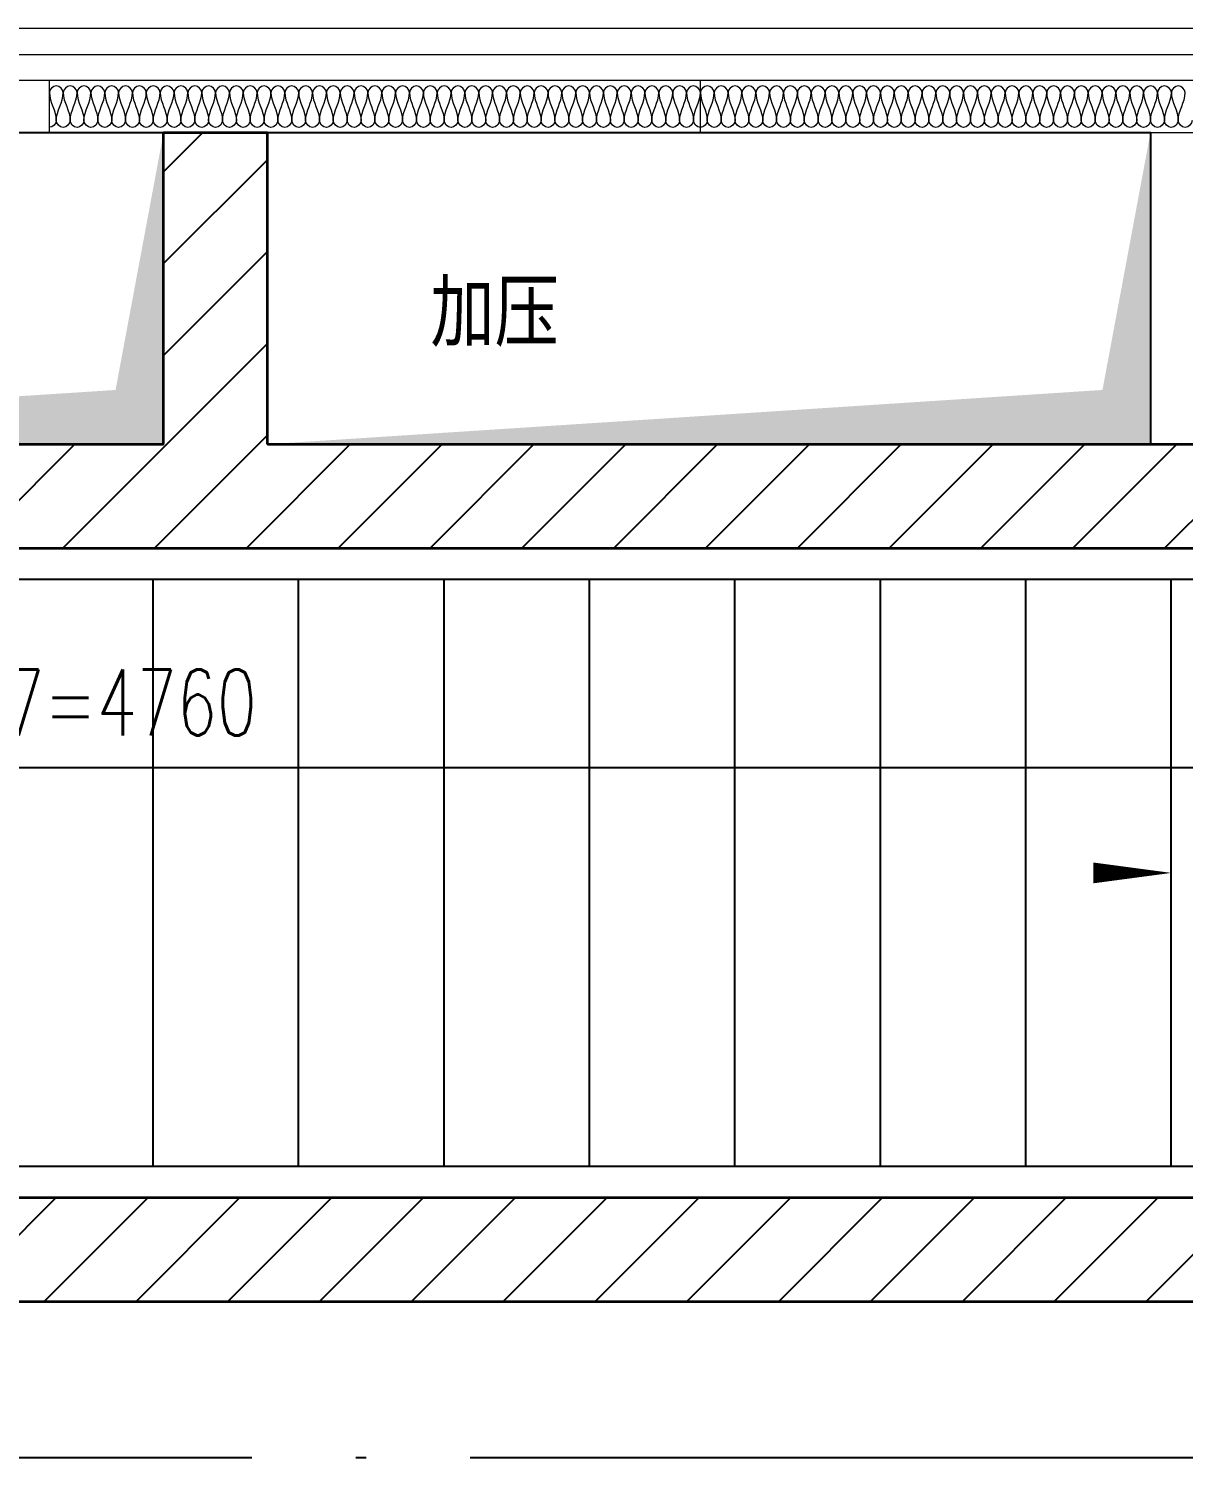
# Model space of a CAD drawing. Header units: millimetres. Extents: x 434053 to 1059003, y -2417481 to 936527.
# Drawn here: x 535216 to 537439, y -1764135 to -1761385 of the extents above; entities that cross this region are included whole.
import ezdxf

# ---------------------------------------------------------------- set-up
doc = ezdxf.new("R2010")
doc.units = ezdxf.units.MM
doc.header["$LTSCALE"] = 1000
doc.header["$MEASUREMENT"] = 0
doc.linetypes.add('DOTE', pattern=[2.42, 2, -0.2, 0.02, -0.2])
doc.layers.get('Defpoints').update_dxf_attribs({"color": 6})
for name, color, linetype in [('A-ANNO-DIMS', 3, 'Continuous'), ('A-ANNO-SYMB', 3, 'Continuous'), ('A-AXIS', 16, 'DOTE'), ('A-WALL-PATT', 8, 'Continuous'), ('STAIR', 2, 'Continuous'), ('建筑-楼板开洞', 251, 'Continuous')]:
    doc.layers.add(name, color=color, linetype=linetype)
for name, color, linetype, lineweight in [('A-ANNO-TEXT', 7, 'Continuous', 25), ('A-DETL-0001', 4, 'Continuous', 15), ('A-WALL', 5, 'Continuous', 35)]:
    doc.layers.add(name, color=color, linetype=linetype, lineweight=lineweight)
doc.styles.add('_TCH_DIM_T3', font='SIMPLEX', dxfattribs={"width": 0.705882, "bigfont": 'GBCBIG'})
doc.styles.add('TITXV', font='', dxfattribs={"width": 0.8})
doc.styles.get('TITXV').set_extended_font_data('SimSun')
doc.dimstyles.new('_TCH_ARCH&&50', dxfattribs={"dimtxt": 127.5, "dimasz": 50, "dimexe": 125, "dimexo": 150, "dimgap": 61.25, "dimtad": 1, "dimdec": 0, "dimzin": 0, "dimdsep": 46, "dimtxsty": '_TCH_DIM_T3', "dimblk": 'ARCHTICK', "dimcen": 0.09, "dimclrt": 7, "dimazin": 2, "dimtfac": 1, "dimtdec": 0, "dimtix": 1, "dimtmove": 2, "dimatfit": 3, "dimfxl": 1, "dimtolj": 1, "dimtzin": 0, "dimarcsym": 0})
pattern_1 = [(45, (-1713816.56, -1462893.01), (-88.388383, 88.388383), [])]

# ---------------------------------------------------------------- blocks, each defined once
blk = doc.blocks.new('gdfgsdfgfgfgh')
at = {"layer": 'A-AXIS'}
blk.add_line((1100, 750), (10800, 750), dxfattribs=at)
blk = doc.blocks.new('nadgsfg')
at = {"layer": 'A-DETL-0001'}
for p, q in [((39667.5, 7045.9), (39667.5, 13595.9)), ((39617.5, 12045.9), (39617.5, 7095.9)), ((39467.5, 10065.9), (39467.5, 9965.9)), ((39567.5, 9965.9), (39567.5, 10065.9)), ((39467.5, 9965.9), (39567.5, 9965.9)), ((39467.5, 9965.9), (39467.5, 7145.9)), ((39567.5, 7145.9), (39567.5, 9965.9)), ((39467.5, 8712.6), (39567.5, 8712.6))]:
    blk.add_line(p, q, dxfattribs=at)
for points in [[(39490.8, 9952.6), (39484.5, 9952.6), (39477.5, 9959.3), (39477.5, 9965.9)], [(39544.2, 9965.9), (39525.8, 9965.9), (39509.1, 9952.6), (39490.8, 9952.6)], [(39544.2, 9939.3), (39550.4, 9939.3), (39564.5, 9952.6), (39550.4, 9965.9), (39544.2, 9965.9)], [(39490.8, 9925.9), (39484.5, 9925.9), (39470.4, 9939.3), (39484.5, 9952.6), (39490.8, 9952.6)], [(39490.8, 9952.6), (39509.1, 9952.6), (39525.8, 9939.3), (39544.2, 9939.3)], [(39544.2, 9939.3), (39525.8, 9939.3), (39509.1, 9925.9), (39490.8, 9925.9)], [(39544.2, 9912.6), (39550.4, 9912.6), (39564.5, 9925.9), (39550.4, 9939.3), (39544.2, 9939.3)], [(39490.8, 9899.3), (39484.5, 9899.3), (39470.4, 9912.6), (39484.5, 9925.9), (39490.8, 9925.9)], [(39490.8, 9925.9), (39509.1, 9925.9), (39525.8, 9912.6), (39544.2, 9912.6)], [(39544.2, 9912.6), (39525.8, 9912.6), (39509.1, 9899.3), (39490.8, 9899.3)], [(39544.2, 9885.9), (39550.4, 9885.9), (39564.5, 9899.3), (39550.4, 9912.6), (39544.2, 9912.6)], [(39490.8, 9872.6), (39484.5, 9872.6), (39470.4, 9885.9), (39484.5, 9899.3), (39490.8, 9899.3)], [(39490.8, 9845.9), (39484.5, 9845.9), (39470.4, 9859.3), (39484.5, 9872.6), (39490.8, 9872.6)], [(39490.8, 9899.3), (39509.1, 9899.3), (39525.8, 9885.9), (39544.2, 9885.9)], [(39544.2, 9885.9), (39525.8, 9885.9), (39509.1, 9872.6), (39490.8, 9872.6)], [(39490.8, 9872.6), (39509.1, 9872.6), (39525.8, 9859.3), (39544.2, 9859.3)], [(39544.2, 9859.3), (39550.4, 9859.3), (39564.5, 9872.6), (39550.4, 9885.9), (39544.2, 9885.9)], [(39490.8, 9819.3), (39484.5, 9819.3), (39470.4, 9832.6), (39484.5, 9845.9), (39490.8, 9845.9)], [(39544.2, 9859.3), (39525.8, 9859.3), (39509.1, 9845.9), (39490.8, 9845.9)], [(39490.8, 9845.9), (39509.1, 9845.9), (39525.8, 9832.6), (39544.2, 9832.6)], [(39544.2, 9832.6), (39550.4, 9832.6), (39564.5, 9845.9), (39550.4, 9859.3), (39544.2, 9859.3)], [(39490.8, 9792.6), (39484.5, 9792.6), (39470.4, 9805.9), (39484.5, 9819.3), (39490.8, 9819.3)], [(39544.2, 9832.6), (39525.8, 9832.6), (39509.1, 9819.3), (39490.8, 9819.3)], [(39490.8, 9819.3), (39509.1, 9819.3), (39525.8, 9805.9), (39544.2, 9805.9)], [(39544.2, 9805.9), (39550.4, 9805.9), (39564.5, 9819.3), (39550.4, 9832.6), (39544.2, 9832.6)], [(39490.8, 9765.9), (39484.5, 9765.9), (39470.4, 9779.3), (39484.5, 9792.6), (39490.8, 9792.6)], [(39544.2, 9805.9), (39525.8, 9805.9), (39509.1, 9792.6), (39490.8, 9792.6)], [(39490.8, 9792.6), (39509.1, 9792.6), (39525.8, 9779.3), (39544.2, 9779.3)], [(39544.2, 9779.3), (39550.4, 9779.3), (39564.5, 9792.6), (39550.4, 9805.9), (39544.2, 9805.9)], [(39490.8, 9739.3), (39484.5, 9739.3), (39470.4, 9752.6), (39484.5, 9765.9), (39490.8, 9765.9)], [(39544.2, 9779.3), (39525.8, 9779.3), (39509.1, 9765.9), (39490.8, 9765.9)], [(39490.8, 9765.9), (39509.1, 9765.9), (39525.8, 9752.6), (39544.2, 9752.6)], [(39544.2, 9752.6), (39550.4, 9752.6), (39564.5, 9765.9), (39550.4, 9779.3), (39544.2, 9779.3)], [(39490.8, 9712.6), (39484.5, 9712.6), (39470.4, 9725.9), (39484.5, 9739.3), (39490.8, 9739.3)], [(39544.2, 9752.6), (39525.8, 9752.6), (39509.1, 9739.3), (39490.8, 9739.3)], [(39490.8, 9739.3), (39509.1, 9739.3), (39525.8, 9725.9), (39544.2, 9725.9)], [(39544.2, 9725.9), (39550.4, 9725.9), (39564.5, 9739.3), (39550.4, 9752.6), (39544.2, 9752.6)], [(39490.8, 9685.9), (39484.5, 9685.9), (39470.4, 9699.3), (39484.5, 9712.6), (39490.8, 9712.6)], [(39544.2, 9725.9), (39525.8, 9725.9), (39509.1, 9712.6), (39490.8, 9712.6)], [(39490.8, 9712.6), (39509.1, 9712.6), (39525.8, 9699.3), (39544.2, 9699.3)], [(39544.2, 9699.3), (39550.4, 9699.3), (39564.5, 9712.6), (39550.4, 9725.9), (39544.2, 9725.9)], [(39490.8, 9659.3), (39484.5, 9659.3), (39470.4, 9672.6), (39484.5, 9685.9), (39490.8, 9685.9)], [(39544.2, 9699.3), (39525.8, 9699.3), (39509.1, 9685.9), (39490.8, 9685.9)], [(39490.8, 9685.9), (39509.1, 9685.9), (39525.8, 9672.6), (39544.2, 9672.6)], [(39544.2, 9672.6), (39550.4, 9672.6), (39564.5, 9685.9), (39550.4, 9699.3), (39544.2, 9699.3)], [(39490.8, 9632.6), (39484.5, 9632.6), (39470.4, 9645.9), (39484.5, 9659.3), (39490.8, 9659.3)], [(39544.2, 9672.6), (39525.8, 9672.6), (39509.1, 9659.3), (39490.8, 9659.3)], [(39490.8, 9659.3), (39509.1, 9659.3), (39525.8, 9645.9), (39544.2, 9645.9)], [(39544.2, 9645.9), (39550.4, 9645.9), (39564.5, 9659.3), (39550.4, 9672.6), (39544.2, 9672.6)], [(39490.8, 9605.9), (39484.5, 9605.9), (39470.4, 9619.3), (39484.5, 9632.6), (39490.8, 9632.6)], [(39544.2, 9645.9), (39525.8, 9645.9), (39509.1, 9632.6), (39490.8, 9632.6)], [(39490.8, 9632.6), (39509.1, 9632.6), (39525.8, 9619.3), (39544.2, 9619.3)], [(39544.2, 9619.3), (39550.4, 9619.3), (39564.5, 9632.6), (39550.4, 9645.9), (39544.2, 9645.9)], [(39490.8, 9579.3), (39484.5, 9579.3), (39470.4, 9592.6), (39484.5, 9605.9), (39490.8, 9605.9)], [(39544.2, 9619.3), (39525.8, 9619.3), (39509.1, 9605.9), (39490.8, 9605.9)], [(39490.8, 9605.9), (39509.1, 9605.9), (39525.8, 9592.6), (39544.2, 9592.6)], [(39544.2, 9592.6), (39550.4, 9592.6), (39564.5, 9605.9), (39550.4, 9619.3), (39544.2, 9619.3)], [(39490.8, 9552.6), (39484.5, 9552.6), (39470.4, 9565.9), (39484.5, 9579.3), (39490.8, 9579.3)], [(39544.2, 9592.6), (39525.8, 9592.6), (39509.1, 9579.3), (39490.8, 9579.3)], [(39490.8, 9579.3), (39509.1, 9579.3), (39525.8, 9565.9), (39544.2, 9565.9)], [(39544.2, 9565.9), (39550.4, 9565.9), (39564.5, 9579.3), (39550.4, 9592.6), (39544.2, 9592.6)], [(39490.8, 9525.9), (39484.5, 9525.9), (39470.4, 9539.3), (39484.5, 9552.6), (39490.8, 9552.6)], [(39544.2, 9565.9), (39525.8, 9565.9), (39509.1, 9552.6), (39490.8, 9552.6)], [(39490.8, 9552.6), (39509.1, 9552.6), (39525.8, 9539.3), (39544.2, 9539.3)], [(39544.2, 9539.3), (39550.4, 9539.3), (39564.5, 9552.6), (39550.4, 9565.9), (39544.2, 9565.9)], [(39490.8, 9499.3), (39484.5, 9499.3), (39470.4, 9512.6), (39484.5, 9525.9), (39490.8, 9525.9)], [(39544.2, 9539.3), (39525.8, 9539.3), (39509.1, 9525.9), (39490.8, 9525.9)], [(39490.8, 9525.9), (39509.1, 9525.9), (39525.8, 9512.6), (39544.2, 9512.6)], [(39544.2, 9512.6), (39550.4, 9512.6), (39564.5, 9525.9), (39550.4, 9539.3), (39544.2, 9539.3)], [(39490.8, 9472.6), (39484.5, 9472.6), (39470.4, 9485.9), (39484.5, 9499.3), (39490.8, 9499.3)], [(39544.2, 9512.6), (39525.8, 9512.6), (39509.1, 9499.3), (39490.8, 9499.3)], [(39490.8, 9499.3), (39509.1, 9499.3), (39525.8, 9485.9), (39544.2, 9485.9)], [(39544.2, 9485.9), (39550.4, 9485.9), (39564.5, 9499.3), (39550.4, 9512.6), (39544.2, 9512.6)], [(39490.8, 9445.9), (39484.5, 9445.9), (39470.4, 9459.3), (39484.5, 9472.6), (39490.8, 9472.6)], [(39544.2, 9485.9), (39525.8, 9485.9), (39509.1, 9472.6), (39490.8, 9472.6)], [(39490.8, 9472.6), (39509.1, 9472.6), (39525.8, 9459.3), (39544.2, 9459.3)], [(39544.2, 9459.3), (39550.4, 9459.3), (39564.5, 9472.6), (39550.4, 9485.9), (39544.2, 9485.9)], [(39490.8, 9419.3), (39484.5, 9419.3), (39470.4, 9432.6), (39484.5, 9445.9), (39490.8, 9445.9)], [(39544.2, 9459.3), (39525.8, 9459.3), (39509.1, 9445.9), (39490.8, 9445.9)], [(39490.8, 9445.9), (39509.1, 9445.9), (39525.8, 9432.6), (39544.2, 9432.6)], [(39544.2, 9432.6), (39525.8, 9432.6), (39509.1, 9419.3), (39490.8, 9419.3)], [(39544.2, 9432.6), (39550.4, 9432.6), (39564.5, 9445.9), (39550.4, 9459.3), (39544.2, 9459.3)], [(39544.2, 9405.9), (39550.4, 9405.9), (39564.5, 9419.3), (39550.4, 9432.6), (39544.2, 9432.6)], [(39490.8, 9392.6), (39484.5, 9392.6), (39470.4, 9405.9), (39484.5, 9419.3), (39490.8, 9419.3)], [(39490.8, 9419.3), (39509.1, 9419.3), (39525.8, 9405.9), (39544.2, 9405.9)], [(39544.2, 9405.9), (39525.8, 9405.9), (39509.1, 9392.6), (39490.8, 9392.6)], [(39544.2, 9379.3), (39550.4, 9379.3), (39564.5, 9392.6), (39550.4, 9405.9), (39544.2, 9405.9)], [(39490.8, 9365.9), (39484.5, 9365.9), (39470.4, 9379.3), (39484.5, 9392.6), (39490.8, 9392.6)], [(39490.8, 9392.6), (39509.1, 9392.6), (39525.8, 9379.3), (39544.2, 9379.3)], [(39544.2, 9379.3), (39525.8, 9379.3), (39509.1, 9365.9), (39490.8, 9365.9)], [(39544.2, 9352.6), (39550.4, 9352.6), (39564.5, 9365.9), (39550.4, 9379.3), (39544.2, 9379.3)], [(39490.8, 9339.3), (39484.5, 9339.3), (39470.4, 9352.6), (39484.5, 9365.9), (39490.8, 9365.9)], [(39490.8, 9365.9), (39509.1, 9365.9), (39525.8, 9352.6), (39544.2, 9352.6)], [(39544.2, 9352.6), (39525.8, 9352.6), (39509.1, 9339.3), (39490.8, 9339.3)], [(39544.2, 9325.9), (39550.4, 9325.9), (39564.5, 9339.3), (39550.4, 9352.6), (39544.2, 9352.6)], [(39490.8, 9312.6), (39484.5, 9312.6), (39470.4, 9325.9), (39484.5, 9339.3), (39490.8, 9339.3)], [(39490.8, 9339.3), (39509.1, 9339.3), (39525.8, 9325.9), (39544.2, 9325.9)], [(39544.2, 9325.9), (39525.8, 9325.9), (39509.1, 9312.6), (39490.8, 9312.6)], [(39544.2, 9299.3), (39550.4, 9299.3), (39564.5, 9312.6), (39550.4, 9325.9), (39544.2, 9325.9)], [(39490.8, 9285.9), (39484.5, 9285.9), (39470.4, 9299.3), (39484.5, 9312.6), (39490.8, 9312.6)], [(39490.8, 9312.6), (39509.1, 9312.6), (39525.8, 9299.3), (39544.2, 9299.3)], [(39544.2, 9299.3), (39525.8, 9299.3), (39509.1, 9285.9), (39490.8, 9285.9)], [(39544.2, 9272.6), (39550.4, 9272.6), (39564.5, 9285.9), (39550.4, 9299.3), (39544.2, 9299.3)], [(39490.8, 9259.3), (39484.5, 9259.3), (39470.4, 9272.6), (39484.5, 9285.9), (39490.8, 9285.9)], [(39490.8, 9285.9), (39509.1, 9285.9), (39525.8, 9272.6), (39544.2, 9272.6)], [(39544.2, 9272.6), (39525.8, 9272.6), (39509.1, 9259.3), (39490.8, 9259.3)], [(39544.2, 9245.9), (39550.4, 9245.9), (39564.5, 9259.3), (39550.4, 9272.6), (39544.2, 9272.6)], [(39490.8, 9232.6), (39484.5, 9232.6), (39470.4, 9245.9), (39484.5, 9259.3), (39490.8, 9259.3)], [(39490.8, 9259.3), (39509.1, 9259.3), (39525.8, 9245.9), (39544.2, 9245.9)], [(39544.2, 9245.9), (39525.8, 9245.9), (39509.1, 9232.6), (39490.8, 9232.6)], [(39544.2, 9219.3), (39550.4, 9219.3), (39564.5, 9232.6), (39550.4, 9245.9), (39544.2, 9245.9)], [(39490.8, 9205.9), (39484.5, 9205.9), (39470.4, 9219.3), (39484.5, 9232.6), (39490.8, 9232.6)], [(39490.8, 9232.6), (39509.1, 9232.6), (39525.8, 9219.3), (39544.2, 9219.3)], [(39544.2, 9219.3), (39525.8, 9219.3), (39509.1, 9205.9), (39490.8, 9205.9)], [(39544.2, 9192.6), (39550.4, 9192.6), (39564.5, 9205.9), (39550.4, 9219.3), (39544.2, 9219.3)], [(39490.8, 9179.3), (39484.5, 9179.3), (39470.4, 9192.6), (39484.5, 9205.9), (39490.8, 9205.9)], [(39490.8, 9205.9), (39509.1, 9205.9), (39525.8, 9192.6), (39544.2, 9192.6)], [(39544.2, 9192.6), (39525.8, 9192.6), (39509.1, 9179.3), (39490.8, 9179.3)], [(39544.2, 9165.9), (39550.4, 9165.9), (39564.5, 9179.3), (39550.4, 9192.6), (39544.2, 9192.6)], [(39490.8, 9152.6), (39484.5, 9152.6), (39470.4, 9165.9), (39484.5, 9179.3), (39490.8, 9179.3)], [(39490.8, 9179.3), (39509.1, 9179.3), (39525.8, 9165.9), (39544.2, 9165.9)], [(39544.2, 9165.9), (39525.8, 9165.9), (39509.1, 9152.6), (39490.8, 9152.6)], [(39544.2, 9139.3), (39550.4, 9139.3), (39564.5, 9152.6), (39550.4, 9165.9), (39544.2, 9165.9)], [(39490.8, 9125.9), (39484.5, 9125.9), (39470.4, 9139.3), (39484.5, 9152.6), (39490.8, 9152.6)], [(39490.8, 9152.6), (39509.1, 9152.6), (39525.8, 9139.3), (39544.2, 9139.3)], [(39544.2, 9139.3), (39525.8, 9139.3), (39509.1, 9125.9), (39490.8, 9125.9)], [(39544.2, 9112.6), (39550.4, 9112.6), (39564.5, 9125.9), (39550.4, 9139.3), (39544.2, 9139.3)], [(39490.8, 9099.3), (39484.5, 9099.3), (39470.4, 9112.6), (39484.5, 9125.9), (39490.8, 9125.9)], [(39490.8, 9125.9), (39509.1, 9125.9), (39525.8, 9112.6), (39544.2, 9112.6)], [(39544.2, 9112.6), (39525.8, 9112.6), (39509.1, 9099.3), (39490.8, 9099.3)], [(39544.2, 9085.9), (39550.4, 9085.9), (39564.5, 9099.3), (39550.4, 9112.6), (39544.2, 9112.6)], [(39490.8, 9072.6), (39484.5, 9072.6), (39470.4, 9085.9), (39484.5, 9099.3), (39490.8, 9099.3)], [(39490.8, 9099.3), (39509.1, 9099.3), (39525.8, 9085.9), (39544.2, 9085.9)], [(39544.2, 9085.9), (39525.8, 9085.9), (39509.1, 9072.6), (39490.8, 9072.6)], [(39544.2, 9059.3), (39550.4, 9059.3), (39564.5, 9072.6), (39550.4, 9085.9), (39544.2, 9085.9)], [(39490.8, 9045.9), (39484.5, 9045.9), (39470.4, 9059.3), (39484.5, 9072.6), (39490.8, 9072.6)], [(39490.8, 9072.6), (39509.1, 9072.6), (39525.8, 9059.3), (39544.2, 9059.3)], [(39544.2, 9059.3), (39525.8, 9059.3), (39509.1, 9045.9), (39490.8, 9045.9)], [(39544.2, 9032.6), (39550.4, 9032.6), (39564.5, 9045.9), (39550.4, 9059.3), (39544.2, 9059.3)], [(39490.8, 9019.3), (39484.5, 9019.3), (39470.4, 9032.6), (39484.5, 9045.9), (39490.8, 9045.9)], [(39490.8, 9045.9), (39509.1, 9045.9), (39525.8, 9032.6), (39544.2, 9032.6)], [(39544.2, 9032.6), (39525.8, 9032.6), (39509.1, 9019.3), (39490.8, 9019.3)], [(39544.2, 9005.9), (39550.4, 9005.9), (39564.5, 9019.3), (39550.4, 9032.6), (39544.2, 9032.6)], [(39490.8, 8992.6), (39484.5, 8992.6), (39470.4, 9005.9), (39484.5, 9019.3), (39490.8, 9019.3)], [(39490.8, 8965.9), (39484.5, 8965.9), (39470.4, 8979.3), (39484.5, 8992.6), (39490.8, 8992.6)], [(39490.8, 9019.3), (39509.1, 9019.3), (39525.8, 9005.9), (39544.2, 9005.9)], [(39544.2, 9005.9), (39525.8, 9005.9), (39509.1, 8992.6), (39490.8, 8992.6)], [(39490.8, 8992.6), (39509.1, 8992.6), (39525.8, 8979.3), (39544.2, 8979.3)], [(39544.2, 8979.3), (39550.4, 8979.3), (39564.5, 8992.6), (39550.4, 9005.9), (39544.2, 9005.9)], [(39490.8, 8939.3), (39484.5, 8939.3), (39470.4, 8952.6), (39484.5, 8965.9), (39490.8, 8965.9)], [(39544.2, 8979.3), (39525.8, 8979.3), (39509.1, 8965.9), (39490.8, 8965.9)], [(39490.8, 8965.9), (39509.1, 8965.9), (39525.8, 8952.6), (39544.2, 8952.6)], [(39544.2, 8952.6), (39550.4, 8952.6), (39564.5, 8965.9), (39550.4, 8979.3), (39544.2, 8979.3)], [(39490.8, 8912.6), (39484.5, 8912.6), (39470.4, 8925.9), (39484.5, 8939.3), (39490.8, 8939.3)], [(39544.2, 8952.6), (39525.8, 8952.6), (39509.1, 8939.3), (39490.8, 8939.3)], [(39490.8, 8939.3), (39509.1, 8939.3), (39525.8, 8925.9), (39544.2, 8925.9)], [(39544.2, 8925.9), (39550.4, 8925.9), (39564.5, 8939.3), (39550.4, 8952.6), (39544.2, 8952.6)], [(39490.8, 8885.9), (39484.5, 8885.9), (39470.4, 8899.3), (39484.5, 8912.6), (39490.8, 8912.6)], [(39544.2, 8925.9), (39525.8, 8925.9), (39509.1, 8912.6), (39490.8, 8912.6)], [(39490.8, 8912.6), (39509.1, 8912.6), (39525.8, 8899.3), (39544.2, 8899.3)], [(39544.2, 8899.3), (39550.4, 8899.3), (39564.5, 8912.6), (39550.4, 8925.9), (39544.2, 8925.9)], [(39490.8, 8859.3), (39484.5, 8859.3), (39470.4, 8872.6), (39484.5, 8885.9), (39490.8, 8885.9)], [(39544.2, 8899.3), (39525.8, 8899.3), (39509.1, 8885.9), (39490.8, 8885.9)], [(39490.8, 8885.9), (39509.1, 8885.9), (39525.8, 8872.6), (39544.2, 8872.6)], [(39544.2, 8872.6), (39550.4, 8872.6), (39564.5, 8885.9), (39550.4, 8899.3), (39544.2, 8899.3)], [(39490.8, 8832.6), (39484.5, 8832.6), (39470.4, 8845.9), (39484.5, 8859.3), (39490.8, 8859.3)], [(39544.2, 8872.6), (39525.8, 8872.6), (39509.1, 8859.3), (39490.8, 8859.3)], [(39490.8, 8859.3), (39509.1, 8859.3), (39525.8, 8845.9), (39544.2, 8845.9)], [(39544.2, 8845.9), (39550.4, 8845.9), (39564.5, 8859.3), (39550.4, 8872.6), (39544.2, 8872.6)], [(39490.8, 8805.9), (39484.5, 8805.9), (39470.4, 8819.3), (39484.5, 8832.6), (39490.8, 8832.6)], [(39544.2, 8845.9), (39525.8, 8845.9), (39509.1, 8832.6), (39490.8, 8832.6)], [(39490.8, 8832.6), (39509.1, 8832.6), (39525.8, 8819.3), (39544.2, 8819.3)], [(39544.2, 8819.3), (39550.4, 8819.3), (39564.5, 8832.6), (39550.4, 8845.9), (39544.2, 8845.9)], [(39490.8, 8779.3), (39484.5, 8779.3), (39470.4, 8792.6), (39484.5, 8805.9), (39490.8, 8805.9)], [(39544.2, 8819.3), (39525.8, 8819.3), (39509.1, 8805.9), (39490.8, 8805.9)], [(39490.8, 8805.9), (39509.1, 8805.9), (39525.8, 8792.6), (39544.2, 8792.6)], [(39544.2, 8792.6), (39550.4, 8792.6), (39564.5, 8805.9), (39550.4, 8819.3), (39544.2, 8819.3)], [(39490.8, 8752.6), (39484.5, 8752.6), (39470.4, 8765.9), (39484.5, 8779.3), (39490.8, 8779.3)], [(39544.2, 8792.6), (39525.8, 8792.6), (39509.1, 8779.3), (39490.8, 8779.3)], [(39490.8, 8779.3), (39509.1, 8779.3), (39525.8, 8765.9), (39544.2, 8765.9)], [(39544.2, 8765.9), (39550.4, 8765.9), (39564.5, 8779.3), (39550.4, 8792.6), (39544.2, 8792.6)], [(39490.8, 8725.9), (39484.5, 8725.9), (39470.4, 8739.3), (39484.5, 8752.6), (39490.8, 8752.6)], [(39544.2, 8765.9), (39525.8, 8765.9), (39509.1, 8752.6), (39490.8, 8752.6)], [(39490.8, 8752.6), (39509.1, 8752.6), (39525.8, 8739.3), (39544.2, 8739.3)], [(39544.2, 8739.3), (39550.4, 8739.3), (39564.5, 8752.6), (39550.4, 8765.9), (39544.2, 8765.9)], [(39490.8, 8699.3), (39484.5, 8699.3), (39470.4, 8712.6), (39484.5, 8725.9), (39490.8, 8725.9)], [(39544.2, 8739.3), (39525.8, 8739.3), (39509.1, 8725.9), (39490.8, 8725.9)], [(39490.8, 8725.9), (39509.1, 8725.9), (39525.8, 8712.6), (39544.2, 8712.6)], [(39544.2, 8712.6), (39550.4, 8712.6), (39564.5, 8725.9), (39550.4, 8739.3), (39544.2, 8739.3)], [(39490.8, 8699.3), (39484.5, 8699.3), (39477.5, 8705.9), (39477.5, 8712.6)], [(39490.8, 8672.6), (39484.5, 8672.6), (39470.4, 8685.9), (39484.5, 8699.3), (39490.8, 8699.3)], [(39490.8, 8672.6), (39484.5, 8672.6), (39470.4, 8685.9), (39484.5, 8699.3), (39490.8, 8699.3)], [(39544.2, 8712.6), (39525.8, 8712.6), (39509.1, 8699.3), (39490.8, 8699.3)], [(39544.2, 8712.6), (39525.8, 8712.6), (39509.1, 8699.3), (39490.8, 8699.3)], [(39490.8, 8699.3), (39509.1, 8699.3), (39525.8, 8685.9), (39544.2, 8685.9)], [(39490.8, 8699.3), (39509.1, 8699.3), (39525.8, 8685.9), (39544.2, 8685.9)], [(39544.2, 8685.9), (39550.4, 8685.9), (39564.5, 8699.3), (39550.4, 8712.6), (39544.2, 8712.6)], [(39544.2, 8685.9), (39550.4, 8685.9), (39564.5, 8699.3), (39550.4, 8712.6), (39544.2, 8712.6)], [(39490.8, 8645.9), (39484.5, 8645.9), (39470.4, 8659.3), (39484.5, 8672.6), (39490.8, 8672.6)], [(39490.8, 8645.9), (39484.5, 8645.9), (39470.4, 8659.3), (39484.5, 8672.6), (39490.8, 8672.6)], [(39544.2, 8685.9), (39525.8, 8685.9), (39509.1, 8672.6), (39490.8, 8672.6)], [(39544.2, 8685.9), (39525.8, 8685.9), (39509.1, 8672.6), (39490.8, 8672.6)], [(39490.8, 8672.6), (39509.1, 8672.6), (39525.8, 8659.3), (39544.2, 8659.3)], [(39490.8, 8672.6), (39509.1, 8672.6), (39525.8, 8659.3), (39544.2, 8659.3)], [(39544.2, 8659.3), (39550.4, 8659.3), (39564.5, 8672.6), (39550.4, 8685.9), (39544.2, 8685.9)], [(39544.2, 8659.3), (39550.4, 8659.3), (39564.5, 8672.6), (39550.4, 8685.9), (39544.2, 8685.9)], [(39490.8, 8619.3), (39484.5, 8619.3), (39470.4, 8632.6), (39484.5, 8645.9), (39490.8, 8645.9)], [(39544.2, 8659.3), (39525.8, 8659.3), (39509.1, 8645.9), (39490.8, 8645.9)], [(39544.2, 8659.3), (39525.8, 8659.3), (39509.1, 8645.9), (39490.8, 8645.9)], [(39490.8, 8645.9), (39509.1, 8645.9), (39525.8, 8632.6), (39544.2, 8632.6)], [(39544.2, 8632.6), (39550.4, 8632.6), (39564.5, 8645.9), (39550.4, 8659.3), (39544.2, 8659.3)], [(39544.2, 8632.6), (39550.4, 8632.6), (39564.5, 8645.9), (39550.4, 8659.3), (39544.2, 8659.3)], [(39490.8, 8592.6), (39484.5, 8592.6), (39470.4, 8605.9), (39484.5, 8619.3), (39490.8, 8619.3)], [(39544.2, 8632.6), (39525.8, 8632.6), (39509.1, 8619.3), (39490.8, 8619.3)], [(39490.8, 8619.3), (39509.1, 8619.3), (39525.8, 8605.9), (39544.2, 8605.9)], [(39544.2, 8605.9), (39550.4, 8605.9), (39564.5, 8619.3), (39550.4, 8632.6), (39544.2, 8632.6)], [(39490.8, 8565.9), (39484.5, 8565.9), (39470.4, 8579.3), (39484.5, 8592.6), (39490.8, 8592.6)], [(39544.2, 8605.9), (39525.8, 8605.9), (39509.1, 8592.6), (39490.8, 8592.6)], [(39490.8, 8592.6), (39509.1, 8592.6), (39525.8, 8579.3), (39544.2, 8579.3)], [(39544.2, 8579.3), (39550.4, 8579.3), (39564.5, 8592.6), (39550.4, 8605.9), (39544.2, 8605.9)], [(39490.8, 8539.3), (39484.5, 8539.3), (39470.4, 8552.6), (39484.5, 8565.9), (39490.8, 8565.9)], [(39544.2, 8579.3), (39525.8, 8579.3), (39509.1, 8565.9), (39490.8, 8565.9)], [(39490.8, 8565.9), (39509.1, 8565.9), (39525.8, 8552.6), (39544.2, 8552.6)], [(39544.2, 8552.6), (39525.8, 8552.6), (39509.1, 8539.3), (39490.8, 8539.3)], [(39544.2, 8552.6), (39550.4, 8552.6), (39564.5, 8565.9), (39550.4, 8579.3), (39544.2, 8579.3)], [(39544.2, 8525.9), (39550.4, 8525.9), (39564.5, 8539.3), (39550.4, 8552.6), (39544.2, 8552.6)], [(39490.8, 8512.6), (39484.5, 8512.6), (39470.4, 8525.9), (39484.5, 8539.3), (39490.8, 8539.3)], [(39490.8, 8539.3), (39509.1, 8539.3), (39525.8, 8525.9), (39544.2, 8525.9)], [(39544.2, 8525.9), (39525.8, 8525.9), (39509.1, 8512.6), (39490.8, 8512.6)], [(39544.2, 8499.3), (39550.4, 8499.3), (39564.5, 8512.6), (39550.4, 8525.9), (39544.2, 8525.9)], [(39490.8, 8485.9), (39484.5, 8485.9), (39470.4, 8499.3), (39484.5, 8512.6), (39490.8, 8512.6)], [(39490.8, 8512.6), (39509.1, 8512.6), (39525.8, 8499.3), (39544.2, 8499.3)], [(39544.2, 8499.3), (39525.8, 8499.3), (39509.1, 8485.9), (39490.8, 8485.9)], [(39544.2, 8472.6), (39550.4, 8472.6), (39564.5, 8485.9), (39550.4, 8499.3), (39544.2, 8499.3)], [(39490.8, 8459.3), (39484.5, 8459.3), (39470.4, 8472.6), (39484.5, 8485.9), (39490.8, 8485.9)], [(39490.8, 8485.9), (39509.1, 8485.9), (39525.8, 8472.6), (39544.2, 8472.6)], [(39544.2, 8472.6), (39525.8, 8472.6), (39509.1, 8459.3), (39490.8, 8459.3)], [(39544.2, 8445.9), (39550.4, 8445.9), (39564.5, 8459.3), (39550.4, 8472.6), (39544.2, 8472.6)], [(39490.8, 8432.6), (39484.5, 8432.6), (39470.4, 8445.9), (39484.5, 8459.3), (39490.8, 8459.3)], [(39490.8, 8459.3), (39509.1, 8459.3), (39525.8, 8445.9), (39544.2, 8445.9)], [(39544.2, 8445.9), (39525.8, 8445.9), (39509.1, 8432.6), (39490.8, 8432.6)], [(39544.2, 8419.3), (39550.4, 8419.3), (39564.5, 8432.6), (39550.4, 8445.9), (39544.2, 8445.9)], [(39490.8, 8405.9), (39484.5, 8405.9), (39470.4, 8419.3), (39484.5, 8432.6), (39490.8, 8432.6)], [(39490.8, 8432.6), (39509.1, 8432.6), (39525.8, 8419.3), (39544.2, 8419.3)], [(39544.2, 8419.3), (39525.8, 8419.3), (39509.1, 8405.9), (39490.8, 8405.9)], [(39544.2, 8392.6), (39550.4, 8392.6), (39564.5, 8405.9), (39550.4, 8419.3), (39544.2, 8419.3)], [(39490.8, 8379.3), (39484.5, 8379.3), (39470.4, 8392.6), (39484.5, 8405.9), (39490.8, 8405.9)], [(39490.8, 8405.9), (39509.1, 8405.9), (39525.8, 8392.6), (39544.2, 8392.6)], [(39544.2, 8392.6), (39525.8, 8392.6), (39509.1, 8379.3), (39490.8, 8379.3)], [(39544.2, 8365.9), (39550.4, 8365.9), (39564.5, 8379.3), (39550.4, 8392.6), (39544.2, 8392.6)], [(39490.8, 8352.6), (39484.5, 8352.6), (39470.4, 8365.9), (39484.5, 8379.3), (39490.8, 8379.3)], [(39490.8, 8379.3), (39509.1, 8379.3), (39525.8, 8365.9), (39544.2, 8365.9)], [(39544.2, 8365.9), (39525.8, 8365.9), (39509.1, 8352.6), (39490.8, 8352.6)], [(39544.2, 8339.3), (39550.4, 8339.3), (39564.5, 8352.6), (39550.4, 8365.9), (39544.2, 8365.9)], [(39490.8, 8325.9), (39484.5, 8325.9), (39470.4, 8339.3), (39484.5, 8352.6), (39490.8, 8352.6)], [(39490.8, 8352.6), (39509.1, 8352.6), (39525.8, 8339.3), (39544.2, 8339.3)], [(39544.2, 8339.3), (39525.8, 8339.3), (39509.1, 8325.9), (39490.8, 8325.9)], [(39544.2, 8312.6), (39550.4, 8312.6), (39564.5, 8325.9), (39550.4, 8339.3), (39544.2, 8339.3)], [(39490.8, 8299.3), (39484.5, 8299.3), (39470.4, 8312.6), (39484.5, 8325.9), (39490.8, 8325.9)], [(39490.8, 8325.9), (39509.1, 8325.9), (39525.8, 8312.6), (39544.2, 8312.6)], [(39544.2, 8312.6), (39525.8, 8312.6), (39509.1, 8299.3), (39490.8, 8299.3)], [(39544.2, 8285.9), (39550.4, 8285.9), (39564.5, 8299.3), (39550.4, 8312.6), (39544.2, 8312.6)], [(39490.8, 8272.6), (39484.5, 8272.6), (39470.4, 8285.9), (39484.5, 8299.3), (39490.8, 8299.3)], [(39490.8, 8299.3), (39509.1, 8299.3), (39525.8, 8285.9), (39544.2, 8285.9)], [(39544.2, 8285.9), (39525.8, 8285.9), (39509.1, 8272.6), (39490.8, 8272.6)], [(39544.2, 8259.3), (39550.4, 8259.3), (39564.5, 8272.6), (39550.4, 8285.9), (39544.2, 8285.9)], [(39490.8, 8245.9), (39484.5, 8245.9), (39470.4, 8259.3), (39484.5, 8272.6), (39490.8, 8272.6)], [(39490.8, 8272.6), (39509.1, 8272.6), (39525.8, 8259.3), (39544.2, 8259.3)], [(39544.2, 8259.3), (39525.8, 8259.3), (39509.1, 8245.9), (39490.8, 8245.9)], [(39544.2, 8232.6), (39550.4, 8232.6), (39564.5, 8245.9), (39550.4, 8259.3), (39544.2, 8259.3)], [(39490.8, 8219.3), (39484.5, 8219.3), (39470.4, 8232.6), (39484.5, 8245.9), (39490.8, 8245.9)], [(39490.8, 8245.9), (39509.1, 8245.9), (39525.8, 8232.6), (39544.2, 8232.6)], [(39544.2, 8232.6), (39525.8, 8232.6), (39509.1, 8219.3), (39490.8, 8219.3)], [(39544.2, 8205.9), (39550.4, 8205.9), (39564.5, 8219.3), (39550.4, 8232.6), (39544.2, 8232.6)], [(39490.8, 8192.6), (39484.5, 8192.6), (39470.4, 8205.9), (39484.5, 8219.3), (39490.8, 8219.3)], [(39490.8, 8219.3), (39509.1, 8219.3), (39525.8, 8205.9), (39544.2, 8205.9)], [(39544.2, 8205.9), (39525.8, 8205.9), (39509.1, 8192.6), (39490.8, 8192.6)], [(39544.2, 8179.3), (39550.4, 8179.3), (39564.5, 8192.6), (39550.4, 8205.9), (39544.2, 8205.9)], [(39490.8, 8165.9), (39484.5, 8165.9), (39470.4, 8179.3), (39484.5, 8192.6), (39490.8, 8192.6)], [(39490.8, 8192.6), (39509.1, 8192.6), (39525.8, 8179.3), (39544.2, 8179.3)], [(39544.2, 8179.3), (39525.8, 8179.3), (39509.1, 8165.9), (39490.8, 8165.9)], [(39544.2, 8152.6), (39550.4, 8152.6), (39564.5, 8165.9), (39550.4, 8179.3), (39544.2, 8179.3)], [(39490.8, 8139.3), (39484.5, 8139.3), (39470.4, 8152.6), (39484.5, 8165.9), (39490.8, 8165.9)], [(39490.8, 8165.9), (39509.1, 8165.9), (39525.8, 8152.6), (39544.2, 8152.6)], [(39544.2, 8152.6), (39525.8, 8152.6), (39509.1, 8139.3), (39490.8, 8139.3)], [(39544.2, 8125.9), (39550.4, 8125.9), (39564.5, 8139.3), (39550.4, 8152.6), (39544.2, 8152.6)], [(39490.8, 8112.6), (39484.5, 8112.6), (39470.4, 8125.9), (39484.5, 8139.3), (39490.8, 8139.3)], [(39490.8, 8085.9), (39484.5, 8085.9), (39470.4, 8099.3), (39484.5, 8112.6), (39490.8, 8112.6)], [(39490.8, 8139.3), (39509.1, 8139.3), (39525.8, 8125.9), (39544.2, 8125.9)], [(39544.2, 8125.9), (39525.8, 8125.9), (39509.1, 8112.6), (39490.8, 8112.6)], [(39490.8, 8112.6), (39509.1, 8112.6), (39525.8, 8099.3), (39544.2, 8099.3)], [(39544.2, 8099.3), (39550.4, 8099.3), (39564.5, 8112.6), (39550.4, 8125.9), (39544.2, 8125.9)], [(39490.8, 8059.3), (39484.5, 8059.3), (39470.4, 8072.6), (39484.5, 8085.9), (39490.8, 8085.9)], [(39544.2, 8099.3), (39525.8, 8099.3), (39509.1, 8085.9), (39490.8, 8085.9)], [(39490.8, 8085.9), (39509.1, 8085.9), (39525.8, 8072.6), (39544.2, 8072.6)], [(39544.2, 8072.6), (39550.4, 8072.6), (39564.5, 8085.9), (39550.4, 8099.3), (39544.2, 8099.3)], [(39490.8, 8032.6), (39484.5, 8032.6), (39470.4, 8045.9), (39484.5, 8059.3), (39490.8, 8059.3)], [(39544.2, 8072.6), (39525.8, 8072.6), (39509.1, 8059.3), (39490.8, 8059.3)], [(39490.8, 8059.3), (39509.1, 8059.3), (39525.8, 8045.9), (39544.2, 8045.9)], [(39544.2, 8045.9), (39550.4, 8045.9), (39564.5, 8059.3), (39550.4, 8072.6), (39544.2, 8072.6)], [(39490.8, 8005.9), (39484.5, 8005.9), (39470.4, 8019.3), (39484.5, 8032.6), (39490.8, 8032.6)], [(39544.2, 8045.9), (39525.8, 8045.9), (39509.1, 8032.6), (39490.8, 8032.6)], [(39490.8, 8032.6), (39509.1, 8032.6), (39525.8, 8019.3), (39544.2, 8019.3)], [(39544.2, 8019.3), (39550.4, 8019.3), (39564.5, 8032.6), (39550.4, 8045.9), (39544.2, 8045.9)], [(39490.8, 7979.3), (39484.5, 7979.3), (39470.4, 7992.6), (39484.5, 8005.9), (39490.8, 8005.9)], [(39544.2, 8019.3), (39525.8, 8019.3), (39509.1, 8005.9), (39490.8, 8005.9)], [(39490.8, 8005.9), (39509.1, 8005.9), (39525.8, 7992.6), (39544.2, 7992.6)], [(39544.2, 7992.6), (39550.4, 7992.6), (39564.5, 8005.9), (39550.4, 8019.3), (39544.2, 8019.3)], [(39490.8, 7952.6), (39484.5, 7952.6), (39470.4, 7965.9), (39484.5, 7979.3), (39490.8, 7979.3)], [(39544.2, 7992.6), (39525.8, 7992.6), (39509.1, 7979.3), (39490.8, 7979.3)], [(39490.8, 7979.3), (39509.1, 7979.3), (39525.8, 7965.9), (39544.2, 7965.9)], [(39544.2, 7965.9), (39550.4, 7965.9), (39564.5, 7979.3), (39550.4, 7992.6), (39544.2, 7992.6)], [(39490.8, 7925.9), (39484.5, 7925.9), (39470.4, 7939.3), (39484.5, 7952.6), (39490.8, 7952.6)], [(39544.2, 7965.9), (39525.8, 7965.9), (39509.1, 7952.6), (39490.8, 7952.6)], [(39490.8, 7952.6), (39509.1, 7952.6), (39525.8, 7939.3), (39544.2, 7939.3)], [(39544.2, 7939.3), (39550.4, 7939.3), (39564.5, 7952.6), (39550.4, 7965.9), (39544.2, 7965.9)], [(39490.8, 7899.3), (39484.5, 7899.3), (39470.4, 7912.6), (39484.5, 7925.9), (39490.8, 7925.9)], [(39544.2, 7939.3), (39525.8, 7939.3), (39509.1, 7925.9), (39490.8, 7925.9)], [(39490.8, 7925.9), (39509.1, 7925.9), (39525.8, 7912.6), (39544.2, 7912.6)], [(39544.2, 7912.6), (39550.4, 7912.6), (39564.5, 7925.9), (39550.4, 7939.3), (39544.2, 7939.3)], [(39490.8, 7872.6), (39484.5, 7872.6), (39470.4, 7885.9), (39484.5, 7899.3), (39490.8, 7899.3)], [(39544.2, 7912.6), (39525.8, 7912.6), (39509.1, 7899.3), (39490.8, 7899.3)], [(39490.8, 7899.3), (39509.1, 7899.3), (39525.8, 7885.9), (39544.2, 7885.9)], [(39544.2, 7885.9), (39550.4, 7885.9), (39564.5, 7899.3), (39550.4, 7912.6), (39544.2, 7912.6)], [(39490.8, 7845.9), (39484.5, 7845.9), (39470.4, 7859.3), (39484.5, 7872.6), (39490.8, 7872.6)], [(39544.2, 7885.9), (39525.8, 7885.9), (39509.1, 7872.6), (39490.8, 7872.6)], [(39490.8, 7872.6), (39509.1, 7872.6), (39525.8, 7859.3), (39544.2, 7859.3)], [(39544.2, 7859.3), (39550.4, 7859.3), (39564.5, 7872.6), (39550.4, 7885.9), (39544.2, 7885.9)], [(39490.8, 7819.3), (39484.5, 7819.3), (39470.4, 7832.6), (39484.5, 7845.9), (39490.8, 7845.9)], [(39544.2, 7859.3), (39525.8, 7859.3), (39509.1, 7845.9), (39490.8, 7845.9)], [(39490.8, 7845.9), (39509.1, 7845.9), (39525.8, 7832.6), (39544.2, 7832.6)], [(39544.2, 7832.6), (39550.4, 7832.6), (39564.5, 7845.9), (39550.4, 7859.3), (39544.2, 7859.3)], [(39490.8, 7792.6), (39484.5, 7792.6), (39470.4, 7805.9), (39484.5, 7819.3), (39490.8, 7819.3)], [(39544.2, 7832.6), (39525.8, 7832.6), (39509.1, 7819.3), (39490.8, 7819.3)], [(39490.8, 7819.3), (39509.1, 7819.3), (39525.8, 7805.9), (39544.2, 7805.9)], [(39544.2, 7805.9), (39550.4, 7805.9), (39564.5, 7819.3), (39550.4, 7832.6), (39544.2, 7832.6)], [(39490.8, 7765.9), (39484.5, 7765.9), (39470.4, 7779.3), (39484.5, 7792.6), (39490.8, 7792.6)], [(39544.2, 7805.9), (39525.8, 7805.9), (39509.1, 7792.6), (39490.8, 7792.6)], [(39490.8, 7792.6), (39509.1, 7792.6), (39525.8, 7779.3), (39544.2, 7779.3)], [(39544.2, 7779.3), (39550.4, 7779.3), (39564.5, 7792.6), (39550.4, 7805.9), (39544.2, 7805.9)]]:
    blk.add_open_spline(points, degree=3, dxfattribs=at)
blk = doc.blocks.new('_ArchTick')
at = {"color": 0, "linetype": 'ByBlock', "const_width": 0.4}
blk.add_lwpolyline([(-0.5, -0.5), (0.5, 0.5)], dxfattribs=at)
blk = doc.blocks.new('*D2168')
at = {"layer": 'A-ANNO-DIMS', "color": 0, "lineweight": -2, "transparency": 16777216}
for p, q in [((532935.9, -1762495.3), (532935.9, -1762932.3)), ((537495.9, -1762495.3), (537495.9, -1762932.3)), ((532935.9, -1762807.3), (537495.9, -1762807.3))]:
    blk.add_line(p, q, dxfattribs=at)
at = {"layer": 'Defpoints', "color": 0, "transparency": 16777216}
for p in [(532935.9, -1762345.3), (537495.9, -1762345.3), (537495.9, -1762807.3)]:
    blk.add_point(p, dxfattribs=at)
at = {"layer": 'A-ANNO-DIMS', "color": 0, "lineweight": -2, "transparency": 16777216, "xscale": 50, "yscale": 50, "zscale": 50, "rotation": 180}
blk.add_blockref('_ArchTick', (532935.9, -1762807.3), dxfattribs=at)
at = {"layer": 'A-ANNO-DIMS', "color": 0, "lineweight": -2, "transparency": 16777216, "xscale": 50, "yscale": 50, "zscale": 50}
blk.add_blockref('_ArchTick', (537495.9, -1762807.3), dxfattribs=at)
at = {"layer": 'A-ANNO-DIMS', "color": 7, "transparency": 16777216, "insert": (535215.9, -1762682.3), "char_height": 127.5, "attachment_point": 5, "style": '_TCH_DIM_T3'}
blk.add_mtext('\\A1;280×17=4760', dxfattribs=at)

msp = doc.modelspace()

# ---------------------------------------------------------------- hatches: boundary and pattern name
at = {"layer": 'A-WALL-PATT'}
h = msp.add_hatch(dxfattribs=at)
h.set_pattern_fill('普通砖', color=256, scale=50, style=0)
h.set_pattern_definition(pattern_1)
h.paths.add_polyline_path([(535575.9, -1762251.9), (535675.9, -1762185.3), (535675.9, -1761585.3), (535475.9, -1761585.3), (535475.9, -1762185.3)])
h = msp.add_hatch(dxfattribs=at)
h.set_pattern_fill('普通砖', color=256, scale=50, style=0)
h.set_pattern_definition(pattern_1)
h.paths.add_polyline_path([(533375.9, -1762185.3), (533175.9, -1762385.3), (535575.9, -1762385.3), (535575.9, -1762251.9), (535475.9, -1762185.3)])
h = msp.add_hatch(dxfattribs=at)
h.set_pattern_fill('普通砖', color=256, scale=50, style=0)
h.set_pattern_definition(pattern_1)
h.paths.add_polyline_path([(535575.9, -1762251.9), (535575.9, -1762385.3), (537495.9, -1762385.3), (537562.6, -1762285.3), (537495.9, -1762185.3), (535675.9, -1762185.3)])
h = msp.add_hatch(dxfattribs=at)
h.set_pattern_fill('普通砖', color=256, scale=50, style=0)
h.set_pattern_definition(pattern_1)
h.paths.add_polyline_path([(531675.9, -1763635.3), (531475.9, -1763835.3), (537595.9, -1763835.3), (537595.9, -1763701.9), (537495.9, -1763635.3)])
at = {"layer": '建筑-楼板开洞'}
h = msp.add_hatch(color=256, dxfattribs=at)
h.dxf.hatch_style = 1
h.paths.add_polyline_path([(535475.9, -1761585.3), (535475.9, -1762185.3), (533775.9, -1762185.3), (535383.4, -1762080.8)])
h = msp.add_hatch(color=256, dxfattribs=at)
h.dxf.hatch_style = 1
h.paths.add_polyline_path([(537375.9, -1761585.3), (537375.9, -1762185.3), (535675.9, -1762185.3), (537283.4, -1762080.8)])

# ---------------------------------------------------------------- linework, layer by layer
at = {"layer": 'A-ANNO-SYMB'}
msp.add_lwpolyline([(532795.9, -1763010.3, 0, 0, 0), (537415.9, -1763010.3, 0, 40, 0), (537265.9, -1763010.3, 0, 0, 0)], format="xyseb", dxfattribs=at)
at = {"layer": 'A-WALL'}
for p, q in [((535475.9, -1762185.3), (535475.9, -1761585.3)), ((535475.9, -1761585.3), (535675.9, -1761585.3)), ((535675.9, -1762185.3), (535675.9, -1761585.3)), ((533375.9, -1762185.3), (535475.9, -1762185.3)), ((535675.9, -1762185.3), (537495.9, -1762185.3)), ((533175.9, -1762385.3), (535575.9, -1762385.3)), ((535575.9, -1762385.3), (537495.9, -1762385.3)), ((531675.9, -1763635.3), (537495.9, -1763635.3)), ((531475.9, -1763835.3), (537595.9, -1763835.3))]:
    msp.add_line(p, q, dxfattribs=at)
at = {"layer": 'STAIR'}
for p, q in [((537755.9, -1762385.3), (532875.9, -1762385.3)), ((537695.9, -1762385.3), (532935.9, -1762385.3)), ((537755.9, -1762445.3), (532875.9, -1762445.3)), ((535455.9, -1763575.3), (535455.9, -1762445.3)), ((535735.9, -1763575.3), (535735.9, -1762445.3)), ((536015.9, -1763575.3), (536015.9, -1762445.3)), ((536295.9, -1763575.3), (536295.9, -1762445.3)), ((536575.9, -1763575.3), (536575.9, -1762445.3)), ((536855.9, -1763575.3), (536855.9, -1762445.3)), ((537135.9, -1763575.3), (537135.9, -1762445.3)), ((537415.9, -1763575.3), (537415.9, -1762445.3)), ((537755.9, -1763575.3), (532875.9, -1763575.3)), ((537755.9, -1763635.3), (532875.9, -1763635.3)), ((537695.9, -1763635.3), (532935.9, -1763635.3))]:
    msp.add_line(p, q, dxfattribs=at)
at = {"layer": '建筑-楼板开洞'}
for points in [[(533675.9, -1761585.3), (535475.9, -1761585.3), (535475.9, -1762185.3), (533675.9, -1762185.3)], [(535675.9, -1761585.3), (537375.9, -1761585.3), (537375.9, -1762185.3), (535675.9, -1762185.3)]]:
    msp.add_lwpolyline(points, close=True, dxfattribs=at)

# ---------------------------------------------------------------- block references
msp.add_blockref('gdfgsdfgfgfgh', (530125.9, -1764885.3))
at = {"rotation": 90}
msp.add_blockref('nadgsfg', (545221.9, -1801052.8), dxfattribs=at)

# ---------------------------------------------------------------- texts
at = {"layer": 'A-ANNO-TEXT', "style": 'TITXV', "width": 0.8}
msp.add_text('加压', height=113.29, dxfattribs=at).set_placement((535989.6, -1761985.3))

# ---------------------------------------------------------------- dimensions: what is measured, and where the dimension line sits
at = {"layer": 'A-ANNO-DIMS'}
dim = msp.add_aligned_dim(p1=(532935.9, -1762345.3), p2=(537495.9, -1762345.3), distance=-462, text='280×17=4760', dimstyle='_TCH_ARCH&&50', dxfattribs=at)
dim.commit()
dim.dimension.update_dxf_attribs({"geometry": '*D2168', "text_midpoint": (535215.9, -1762682.3)})

doc.saveas('drawing.dxf')
